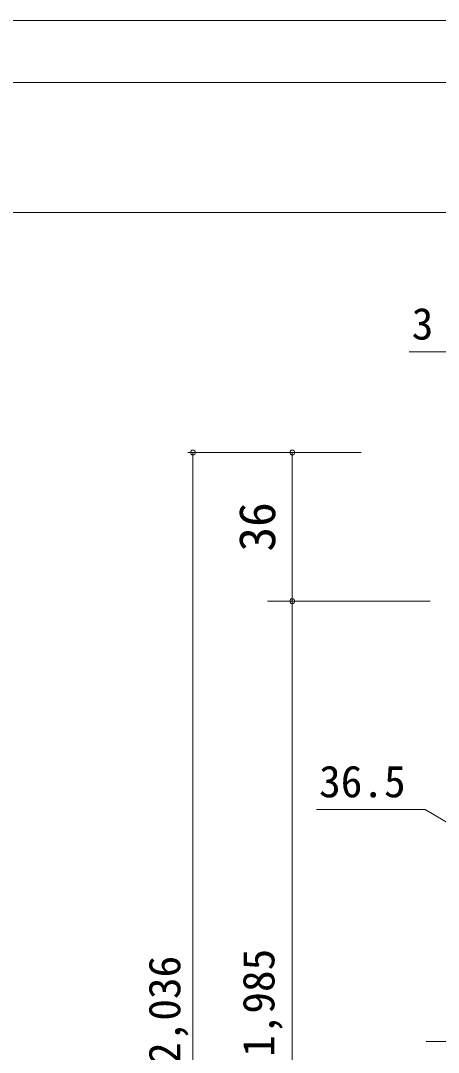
# Model space of a CAD drawing. Units: millimetres on the paper, enlarged 10 times, with parts at other scales. Extents: x -2000 to 2000, y -1385 to 1385.
# Drawn here: x -1372 to -1035, y 552 to 1385 of the extents above; entities that cross this region are included whole.
import ezdxf
from ezdxf.enums import TextEntityAlignment as Align

# ---------------------------------------------------------------- set-up
doc = ezdxf.new("R2010")
doc.units = ezdxf.units.MM
doc.header["$LTSCALE"] = 10
doc.header["$PDMODE"] = 32
doc.header["$PDSIZE"] = 4
doc.linetypes.add('DOUBLE_CHAIN2', pattern=[12.8, 9, -1, 0.6, -0.6, 0.6, -1])
for name, color, linetype, lineweight in [('1-0_H-SYM', 7, 'Continuous', 20), ('1-1_0', 7, 'Continuous', 20), ('2-0_18', 7, 'Continuous', 18)]:
    doc.layers.add(name, color=color, linetype=linetype, lineweight=lineweight)
doc.styles.add('ＭＳ ゴシック', font='')
doc.styles.get('ＭＳ ゴシック').set_extended_font_data('MS Gothic')

msp = doc.modelspace()

# ---------------------------------------------------------------- linework, layer by layer
at = {"layer": '1-0_H-SYM'}
for p, q in [((-1950, 1335), (380, 1335)), ((-1950, 1230), (380, 1230))]:
    msp.add_line(p, q, dxfattribs=at)
at = {"layer": '1-1_0'}
for p, q in [((-1950, 1335), (380, 1335)), ((-1950, 1230), (380, 1230))]:
    msp.add_line(p, q, dxfattribs=at)
msp.add_lwpolyline([(2000, -1385), (2000, 1385), (-2000, 1385), (-2000, -1385)], dxfattribs=at)
at = {"layer": '2-0_18', "color": 4, "lineweight": 9}
for p, q in [((-1096.92, 1036.22), (-1236.84, 1036.22)), ((-1232.67, 1036.22), (-1232.67, 52.4)), ((-1152.51, 1036.22), (-1152.51, 916.22)), ((-1172.51, 916.22), (-1041.26, 916.22)), ((-1152.51, 916.22), (-1152.51, 102.4)), ((-1041.26, 916.22), (-1136.63, 916.22)), ((-1045.23, 748.05), (-1132.95, 748.05)), ((-957.09, 695.22), (-1045.23, 748.05))]:
    msp.add_line(p, q, dxfattribs=at)
at = {"layer": '2-0_18', "linetype": 'DOUBLE_CHAIN2', "lineweight": 20}
msp.add_line((-504.59, 560.74), (-1044.59, 560.74), dxfattribs=at)
at = {"layer": '2-0_18', "color": 4, "lineweight": 9}
msp.add_lwpolyline([(-1017.92, 1117.64), (-1027.92, 1117.64), (-1058.2, 1117.64)], dxfattribs=at)
at = {"layer": '2-0_18', "color": 4}
for p in [(-1232.67, 1036.22), (-1152.51, 1036.22), (-1152.51, 916.22)]:
    msp.add_point(p, dxfattribs=at)

# ---------------------------------------------------------------- texts
at = {"layer": '2-0_18', "style": 'ＭＳ ゴシック'}
for s, p in [('3', (-1056.12, 1119.72)), ('36.5', (-1130.87, 750.13))]:
    msp.add_text(s, height=25.66, dxfattribs=at).set_placement(p, align=Align.BOTTOM_LEFT)
for s, height, p in [('36', 29.33, (-1157.51, 956.22)), ('枠内IH:1,985', 25.66, (-1159.22, 425.86)), ('枠外H:2,036', 25.66, (-1235.17, 437.64))]:
    msp.add_text(s, height=height, rotation=90, dxfattribs=at).set_placement(p, align=Align.BOTTOM_LEFT)

doc.saveas('drawing.dxf')
